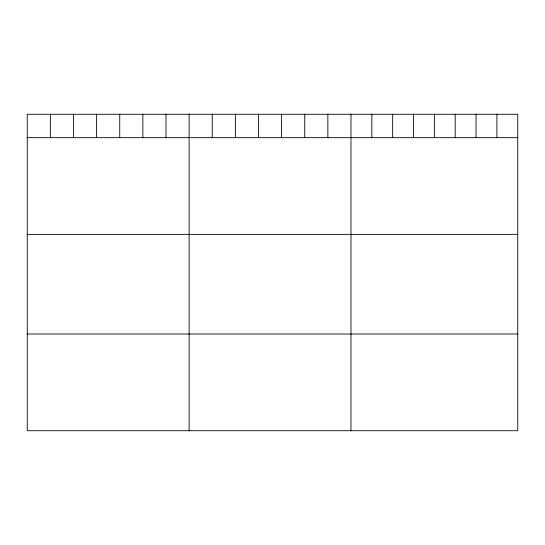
<?xml version="1.0" encoding="UTF-8"?>
<svg xmlns="http://www.w3.org/2000/svg" width="545" height="545" viewBox="0 0 545 545"><rect width="100%" height="100%" fill="white"/><g stroke="black" fill="none" stroke-linecap="round" stroke-linejoin="round"><path stroke-width="0.82" d="M517.75 137.66L517.75 430.727L27.25 430.727L27.25 114.273L517.75 114.273L517.75 137.66L27.25 137.66M27.25 234.377L517.75 234.377M27.25 334.017L517.75 334.017M496.904 114.273L496.904 137.66M476.058 114.273L476.058 137.66M455.211 114.273L455.211 137.66M434.365 114.273L434.365 137.66M413.519 114.273L413.519 137.66M392.673 114.273L392.673 137.66M371.826 114.273L371.826 137.66M350.98 114.273L350.98 430.727M327.858 114.273L327.858 137.66M304.73 114.273L304.73 137.66M281.608 114.273L281.608 137.66M258.487 114.273L258.487 137.66M235.365 114.273L235.365 137.66M212.237 114.273L212.237 137.66M189.115 114.273L189.115 430.727M165.993 114.273L165.993 137.66M142.865 114.273L142.865 137.66M119.743 114.273L119.743 137.66M96.622 114.273L96.622 137.66M73.5 114.273L73.5 137.66M50.372 114.273L50.372 137.66"/></g></svg>
